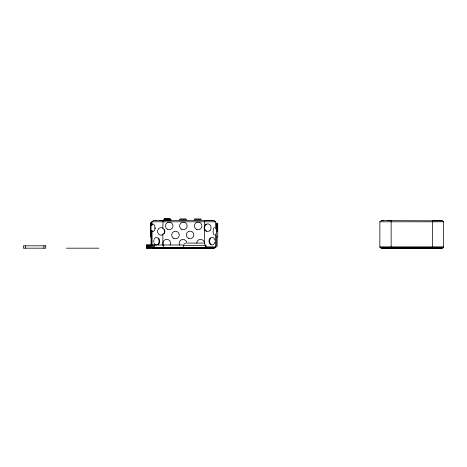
<?xml version="1.0" encoding="UTF-8"?>
<svg xmlns="http://www.w3.org/2000/svg" width="467" height="467" viewBox="0 0 467 467"><rect width="100%" height="100%" fill="white"/><g stroke="black" fill="none" stroke-linecap="round" stroke-linejoin="round"><path stroke-width="0.7" d="M216.454 232.093L216.454 230.47M217.167 229.379L217.167 223.559M217.161 246.284L217.161 238.287M204.832 248.181L204.902 247.522M432.88 248.181L432.944 247.522M204.453 247.819L204.312 248.181M432.354 248.181L432.354 220.617M163.1 220.617L162.825 228.275M391.148 220.617L391.148 248.181M151.804 225.398L151.804 221.802L153.544 220.617L213.868 220.617L215.602 221.802L215.602 228.999M213.868 248.181L215.602 246.99L215.602 234.037M381.592 248.181L379.852 246.99L379.852 221.802L381.592 220.617L442.506 220.821L443.65 221.802L443.65 246.99L441.91 248.181M184.086 244.066L185.562 243.173M217.108 230.178L217.739 229.379L217.739 223.559M217.132 237.067L217.768 236.144L217.762 230.447L217.342 229.752M164.063 218.889L164.413 218.895M179.842 218.912L186.123 218.912M194.476 218.912L200.81 218.912M161.722 248.094L158.628 248.094M389.77 248.094L386.67 248.094M158.039 248.181L159.609 248.094M386.086 248.181L387.657 248.094M164.296 218.83L170.35 218.912L164.413 218.819M163.438 219.688L170.975 219.688M170.583 219.753L171.091 219.753M179.1 219.753L186.858 219.753M194.015 219.753L201.551 219.753M163.438 220.552L170.975 220.552M153.281 220.698L153.707 220.698M155.336 220.698L156.048 220.698M159.609 220.698L163.059 220.698M204.312 220.617L214.131 220.698M381.323 220.698L381.755 220.698M382.204 220.698L383.378 220.698M387.657 220.698L391.107 220.698M432.395 220.698L442.179 220.698M151.804 221.802L215.602 221.802M379.852 221.802L443.65 221.802M187.355 243.085L203.022 243.109M183.91 244.982L146.381 244.982L146.381 248.181L213.121 248.181M205.544 245.636L183.379 245.636L183.379 248.181M206.198 246.99L215.602 246.99M379.852 246.99L443.65 246.99M206.145 247.224L215.456 247.224M379.998 247.224L443.498 247.224M206.081 247.44L215.264 247.44M380.196 247.44L443.306 247.44M206 247.644L215.03 247.644M380.424 247.644L443.072 247.644M214.762 247.819L152.651 247.819L153.544 248.181M380.693 247.819L442.804 247.819M152.948 247.971L214.458 247.971M380.996 247.971L442.506 247.971M153.275 248.094L214.131 248.094M381.323 248.094L442.179 248.094M66.39 248.181L98.876 248.181M382.239 248.181L441.169 248.181M433.405 248.181L432.395 248.094M205.363 248.181L204.353 248.094M162.96 247.819L163.287 248.181M389.641 248.181L388.614 248.1M161.594 248.181L160.572 248.1M204.353 220.698L204.581 226.839M383.103 247.101L383.103 248.094M217.173 223.681L217.173 229.262M217.143 230.447L217.143 231.696M217.167 236.401L217.167 237.925M216.349 222.701L216.349 230.108M216.285 232.292L216.303 247.142M215.433 246.634L215.433 247.142M205.976 248.181L205.976 244.982L205.27 244.982L205.27 248.181M205.667 244.982L205.667 248.181M204.581 228.275L204.581 244.113M163.707 244.982L163.707 248.181M162.825 234.037L162.825 245.549M154.74 244.982L154.74 248.181M153.771 244.982L153.771 248.181M152.82 244.982L152.82 248.181M151.915 222.572L151.921 225.415M151.921 230.558L151.921 230.937M151.921 231.107L151.921 238.643M151.915 238.76L151.909 248.181M151.804 230.435L151.804 245.549M151.343 222.572L151.343 223.074M151.051 222.572L151.039 248.181M150.479 222.572L150.479 229.974M150.456 229.455L150.456 236.991M150.216 244.982L150.216 248.181M149.458 244.982L149.458 248.181M148.757 244.982L148.757 248.181M148.132 244.982L148.132 248.181M147.572 244.982L147.572 248.181M147.093 244.982L147.093 248.181M146.691 244.982L146.691 248.181M43.898 245.817L43.898 248.181M25.632 245.817L25.632 248.181M154.116 239.378A3.765 2.662 -90 0 1 158.132 238.374A3.765 2.662 -90 0 1 158.132 244.148A3.765 2.662 -90 0 1 154.116 243.144M153.847 242.239A3.765 2.662 -90 0 1 153.847 240.283M158.366 238.001A3.765 2.662 -90 0 1 158.366 244.521M214.546 235.047A3.765 1.454 -90 0 1 213.139 232.257A3.765 1.454 -90 0 1 213.816 228.019M214.166 227.645A3.765 1.454 -90 0 1 214.546 227.517M164.378 229.53A3.765 3.473 -90 0 1 164.378 233.302M151.664 225.141A3.765 1.886 -90 0 1 154.332 225.141A3.765 1.886 -90 0 1 154.332 230.47A3.765 1.886 -90 0 1 151.664 230.47M155.634 227.803A3.765 1.886 -90 0 1 155.569 228.777M163.508 244.982A3.765 3.765 0 0 1 166.772 239.326A3.765 3.765 0 0 1 170.035 244.982M196.77 243.179A3.765 3.765 0 0 1 201.032 239.443A3.765 3.765 0 0 1 204.178 244.153M179.719 245.058A3.765 3.765 0 0 1 182.007 239.536A3.765 3.765 0 0 1 186.753 243.179M206.531 231.311A3.765 3.263 -90 0 1 204.114 227.674A3.765 3.263 -90 0 1 206.531 224.032M214.855 242.104A3.765 2.662 -90 0 1 210.757 244.212A3.765 2.662 -90 0 1 210.757 238.042A3.765 2.662 -90 0 1 214.855 240.155M210.985 244.766A3.765 2.662 -90 0 1 209.029 241.62A3.765 2.662 -90 0 1 210.343 237.866M45.766 245.817L23.35 245.817L23.35 248.181L45.766 248.181L45.766 245.817M164.045 233.302A3.765 3.473 -90 0 0 161.033 227.645A3.765 3.473 -90 0 0 158.027 233.302A3.765 3.473 -90 0 0 164.045 233.302M196.28 229.192A3.765 3.765 0 0 0 201.931 225.929A3.765 3.765 0 0 0 196.28 222.666A3.765 3.765 0 0 0 196.28 229.192M188.219 238.158A3.765 3.765 0 0 0 193.869 234.895A3.765 3.765 0 0 0 188.219 231.632A3.765 3.765 0 0 0 188.219 238.158M167.338 229.192A3.765 3.765 0 0 0 172.988 225.929A3.765 3.765 0 0 0 167.338 222.666A3.765 3.765 0 0 0 167.338 229.192M173.59 238.275A3.765 3.765 0 0 0 179.24 235.012A3.765 3.765 0 0 0 173.59 231.749A3.765 3.765 0 0 0 173.59 238.275M181.482 229.192A3.765 3.765 0 0 0 187.133 225.929A3.765 3.765 0 0 0 181.482 222.666A3.765 3.765 0 0 0 181.482 229.192M210.115 230.336A3.765 3.263 -90 0 0 208.656 224.032A3.765 3.263 -90 0 0 204.657 228.649A3.765 3.263 -90 0 0 210.115 230.336"/></g></svg>
